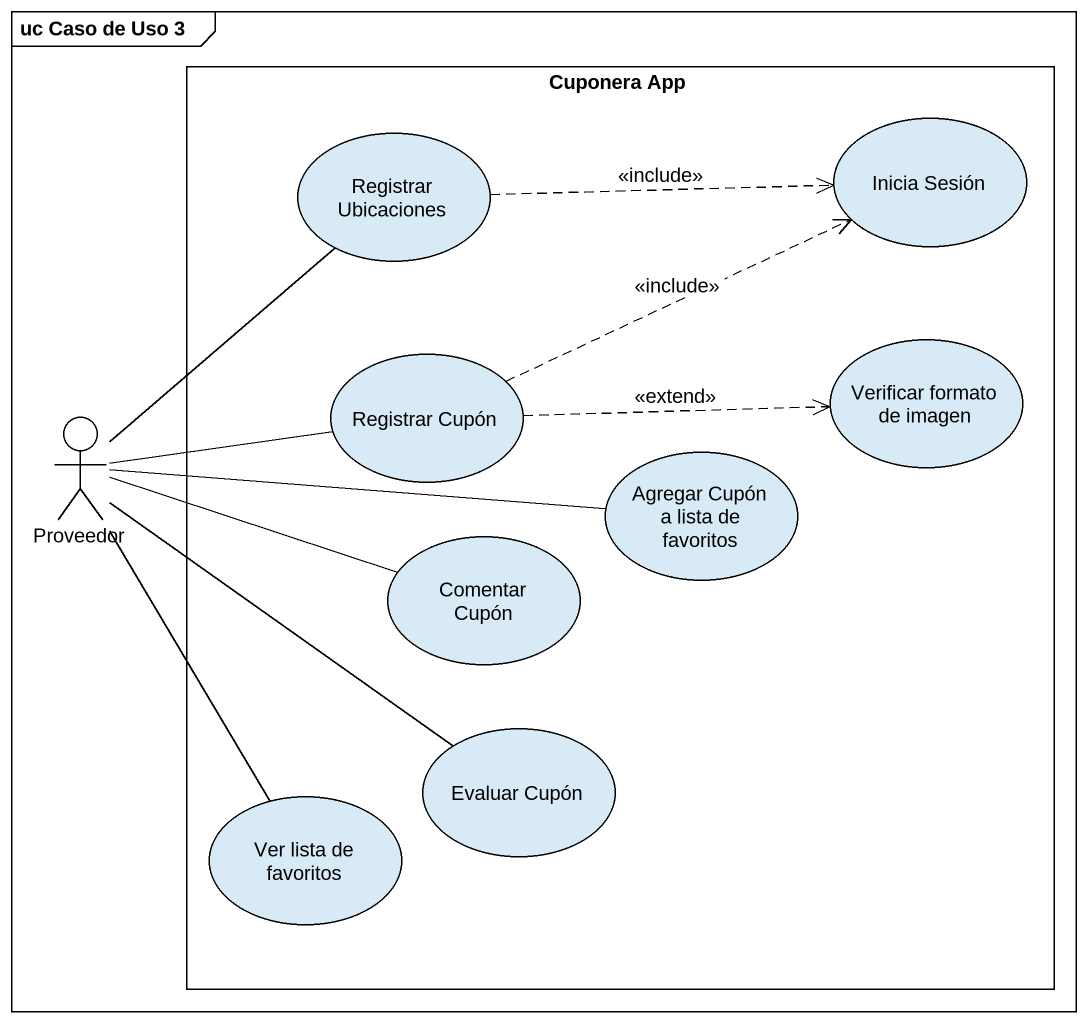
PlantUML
@startuml
mainframe uc Caso de Uso 3
rectangle "Cuponera App" as Cuponera_App {
  usecase "Registrar Ubicaciones" as Registrar_Ubicaciones
  usecase "Inicia Sesión" as Inicia_Sesión
  usecase "Registrar Cupón" as Registrar_Cupón
  usecase "Verificar formato de imagen" as Verificar_formato_de_imagen
  usecase "Agregar Cupón a lista de favoritos" as Agregar_Cupón_a_lista_de
  usecase "Comentar Cupón" as Comentar_Cupón
  usecase "Evaluar Cupón" as Evaluar_Cupón
  usecase "Ver lista de favoritos" as Ver_lista_de_favoritos
}
actor Proveedor
Registrar_Ubicaciones .right.> Inicia_Sesión : <<include>>
Registrar_Cupón .right.> Inicia_Sesión : <<include>>
Registrar_Cupón .right.> Verificar_formato_de_imagen : <<extend>>
Proveedor -up- Registrar_Ubicaciones
Proveedor -right- Registrar_Cupón
Proveedor -right- Agregar_Cupón_a_lista_de
Proveedor -right- Comentar_Cupón
Proveedor -- Evaluar_Cupón
Proveedor -- Ver_lista_de_favoritos
@enduml
